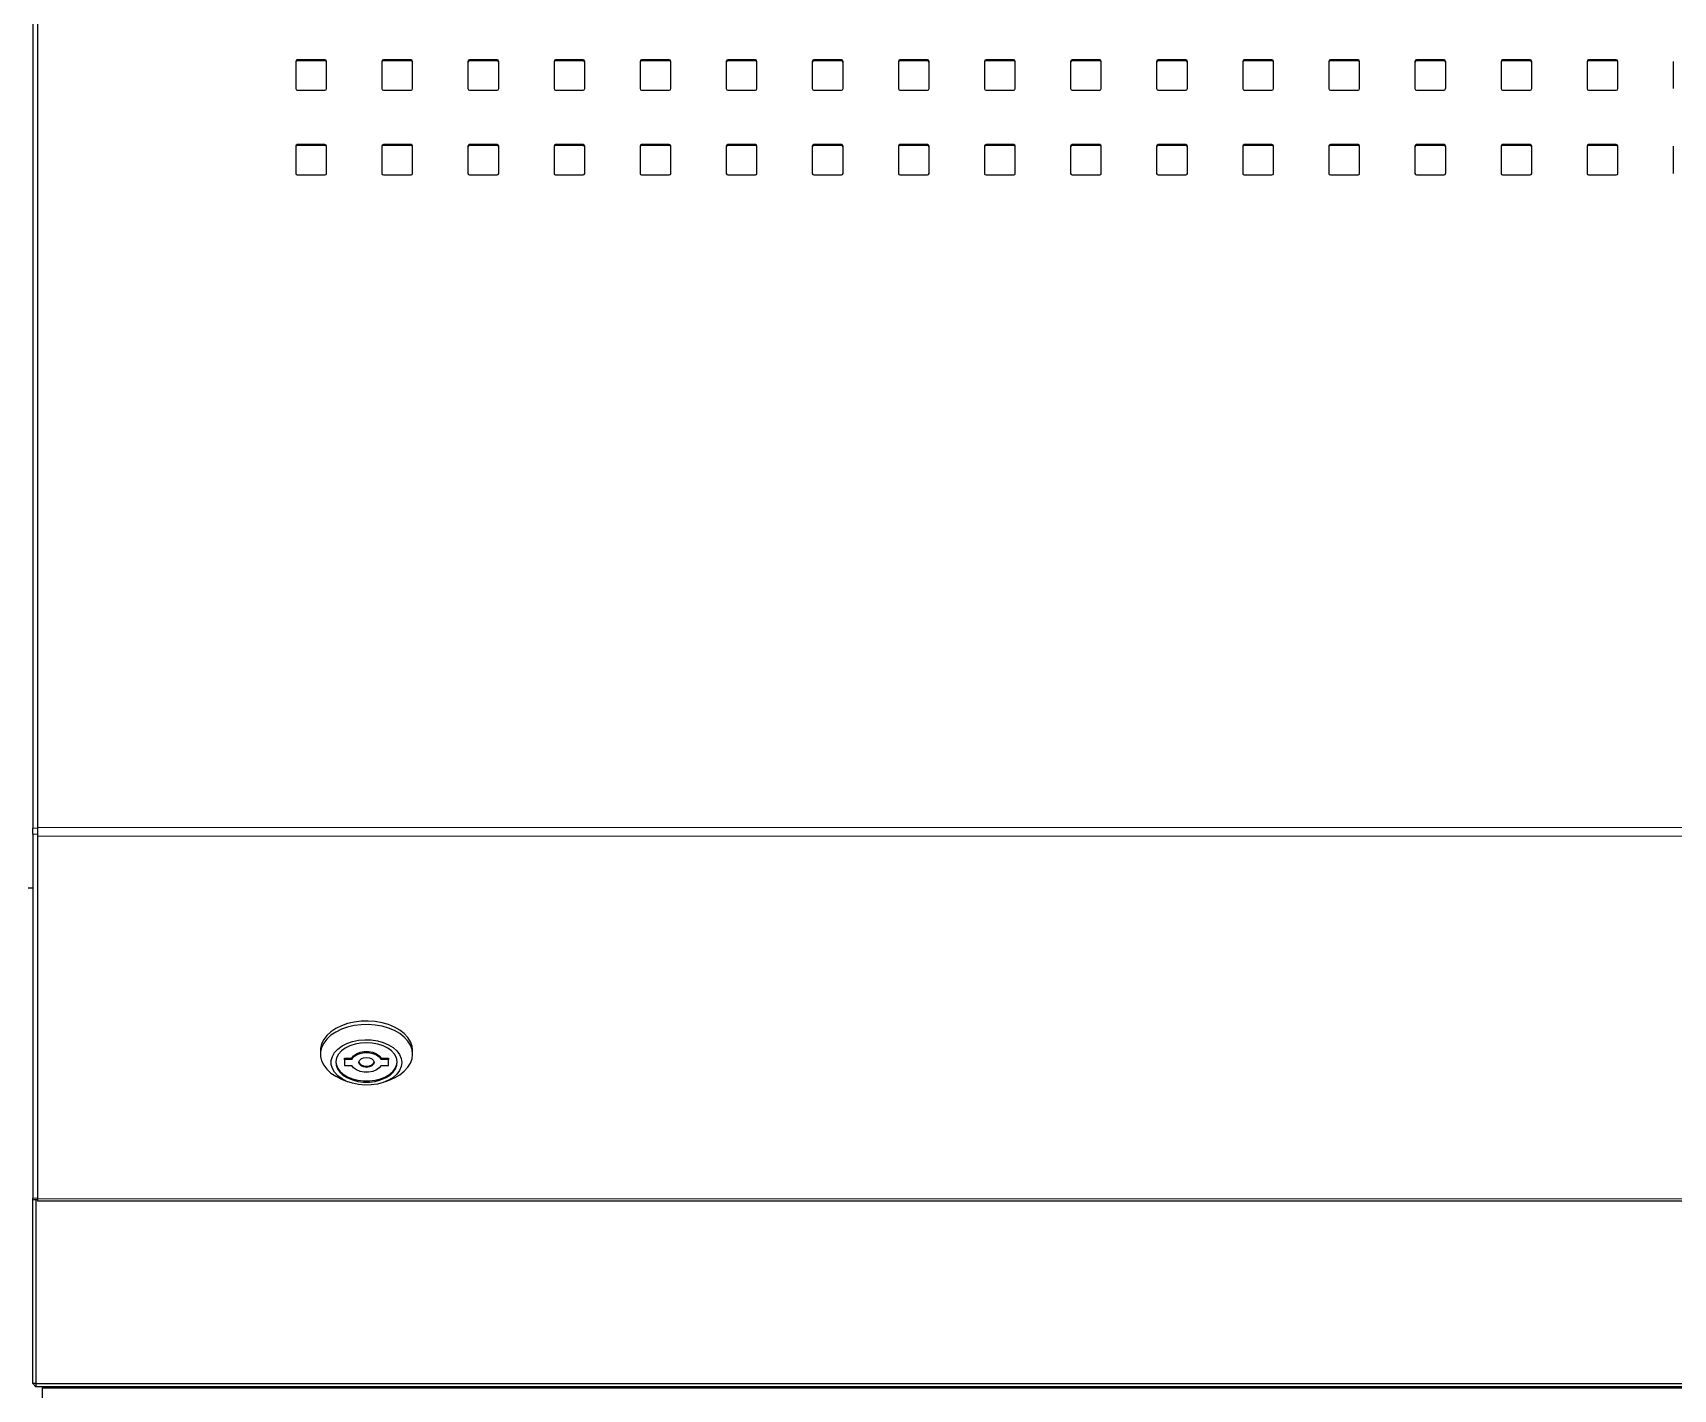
# Model space of a CAD drawing. Header units: millimetres. Extents: x -218071 to -203542, y 15363 to 51382.
# Drawn here: x -217721.4 to -217668, y 50910.3 to 50954.4 of the extents above; entities that cross this region are included whole.
import ezdxf

# ---------------------------------------------------------------- set-up
doc = ezdxf.new("R2010")
doc.units = ezdxf.units.MM
doc.header["$LTSCALE"] = 4
doc.layers.add('TPF-EQUIPEMENT', color=7, linetype='Continuous')

msp = doc.modelspace()

# ---------------------------------------------------------------- linework, layer by layer
at = {"layer": 'TPF-EQUIPEMENT', "color": 7, "linetype": 'Continuous', "lineweight": 25, "transparency": 33554671}
for p, q in [((-217721.356, 50998.153), (-217721.356, 50928.562)), ((-217721.206, 50998.144), (-217721.206, 50928.589)), ((-217712.806, 50953.513), (-217712.806, 50952.627)), ((-217711.856, 50953.563), (-217712.756, 50953.563)), ((-217711.856, 50953.536), (-217712.756, 50953.536)), ((-217711.806, 50952.627), (-217711.806, 50953.513)), ((-217710.006, 50953.513), (-217710.006, 50952.627)), ((-217709.056, 50953.563), (-217709.956, 50953.563)), ((-217709.056, 50953.536), (-217709.956, 50953.536)), ((-217709.006, 50952.627), (-217709.006, 50953.513)), ((-217707.206, 50953.513), (-217707.206, 50952.627)), ((-217706.256, 50953.563), (-217707.156, 50953.563)), ((-217706.256, 50953.536), (-217707.156, 50953.536)), ((-217706.206, 50952.627), (-217706.206, 50953.513)), ((-217704.406, 50953.513), (-217704.406, 50952.627)), ((-217703.456, 50953.563), (-217704.356, 50953.563)), ((-217703.456, 50953.536), (-217704.356, 50953.536)), ((-217703.406, 50952.627), (-217703.406, 50953.513)), ((-217701.606, 50953.513), (-217701.606, 50952.627)), ((-217700.656, 50953.563), (-217701.556, 50953.563)), ((-217700.656, 50953.536), (-217701.556, 50953.536)), ((-217700.606, 50952.627), (-217700.606, 50953.513)), ((-217698.806, 50953.513), (-217698.806, 50952.627)), ((-217697.856, 50953.563), (-217698.756, 50953.563)), ((-217697.856, 50953.536), (-217698.756, 50953.536)), ((-217697.806, 50952.627), (-217697.806, 50953.513)), ((-217696.006, 50953.513), (-217696.006, 50952.627)), ((-217695.056, 50953.563), (-217695.956, 50953.563)), ((-217695.056, 50953.536), (-217695.956, 50953.536)), ((-217695.006, 50952.627), (-217695.006, 50953.513)), ((-217693.206, 50953.513), (-217693.206, 50952.627)), ((-217692.256, 50953.563), (-217693.156, 50953.563)), ((-217692.256, 50953.536), (-217693.156, 50953.536)), ((-217692.206, 50952.627), (-217692.206, 50953.513)), ((-217690.406, 50953.513), (-217690.406, 50952.627)), ((-217689.456, 50953.563), (-217690.356, 50953.563)), ((-217689.456, 50953.536), (-217690.356, 50953.536)), ((-217689.406, 50952.627), (-217689.406, 50953.513)), ((-217687.606, 50953.513), (-217687.606, 50952.627)), ((-217686.656, 50953.563), (-217687.556, 50953.563)), ((-217686.656, 50953.536), (-217687.556, 50953.536)), ((-217686.606, 50952.627), (-217686.606, 50953.513)), ((-217684.806, 50953.513), (-217684.806, 50952.627)), ((-217683.856, 50953.563), (-217684.756, 50953.563)), ((-217683.856, 50953.536), (-217684.756, 50953.536)), ((-217683.806, 50952.627), (-217683.806, 50953.513)), ((-217682.006, 50953.513), (-217682.006, 50952.627)), ((-217681.056, 50953.563), (-217681.956, 50953.563)), ((-217681.056, 50953.536), (-217681.956, 50953.536)), ((-217681.006, 50952.627), (-217681.006, 50953.513)), ((-217679.206, 50953.513), (-217679.206, 50952.627)), ((-217678.256, 50953.563), (-217679.156, 50953.563)), ((-217678.256, 50953.536), (-217679.156, 50953.536)), ((-217678.206, 50952.627), (-217678.206, 50953.513)), ((-217676.406, 50953.513), (-217676.406, 50952.627)), ((-217675.456, 50953.563), (-217676.356, 50953.563)), ((-217675.456, 50953.536), (-217676.356, 50953.536)), ((-217675.406, 50952.627), (-217675.406, 50953.513)), ((-217673.606, 50953.513), (-217673.606, 50952.627)), ((-217672.656, 50953.563), (-217673.556, 50953.563)), ((-217672.656, 50953.536), (-217673.556, 50953.536)), ((-217672.606, 50952.627), (-217672.606, 50953.513)), ((-217670.806, 50953.513), (-217670.806, 50952.627)), ((-217669.856, 50953.563), (-217670.756, 50953.563)), ((-217669.856, 50953.536), (-217670.756, 50953.536)), ((-217669.806, 50952.627), (-217669.806, 50953.513)), ((-217668.006, 50953.513), (-217668.006, 50952.627)), ((-217712.756, 50952.578), (-217711.856, 50952.578)), ((-217709.956, 50952.578), (-217709.056, 50952.578)), ((-217707.156, 50952.578), (-217706.256, 50952.578)), ((-217704.356, 50952.578), (-217703.456, 50952.578)), ((-217701.556, 50952.578), (-217700.656, 50952.578)), ((-217698.756, 50952.578), (-217697.856, 50952.578)), ((-217695.956, 50952.578), (-217695.056, 50952.578)), ((-217693.156, 50952.578), (-217692.256, 50952.578)), ((-217690.356, 50952.578), (-217689.456, 50952.578)), ((-217687.556, 50952.578), (-217686.656, 50952.578)), ((-217684.756, 50952.578), (-217683.856, 50952.578)), ((-217681.956, 50952.578), (-217681.056, 50952.578)), ((-217679.156, 50952.578), (-217678.256, 50952.578)), ((-217676.356, 50952.578), (-217675.456, 50952.578)), ((-217673.556, 50952.578), (-217672.656, 50952.578)), ((-217670.756, 50952.578), (-217669.856, 50952.578)), ((-217712.806, 50950.756), (-217712.806, 50949.87)), ((-217711.856, 50950.805), (-217712.756, 50950.805)), ((-217711.856, 50950.779), (-217712.756, 50950.779)), ((-217711.806, 50949.87), (-217711.806, 50950.756)), ((-217710.006, 50950.756), (-217710.006, 50949.87)), ((-217709.056, 50950.805), (-217709.956, 50950.805)), ((-217709.056, 50950.779), (-217709.956, 50950.779)), ((-217709.006, 50949.87), (-217709.006, 50950.756)), ((-217707.206, 50950.756), (-217707.206, 50949.87)), ((-217706.256, 50950.805), (-217707.156, 50950.805)), ((-217706.256, 50950.779), (-217707.156, 50950.779)), ((-217706.206, 50949.87), (-217706.206, 50950.756)), ((-217704.406, 50950.756), (-217704.406, 50949.87)), ((-217703.456, 50950.805), (-217704.356, 50950.805)), ((-217703.456, 50950.779), (-217704.356, 50950.779)), ((-217703.406, 50949.87), (-217703.406, 50950.756)), ((-217701.606, 50950.756), (-217701.606, 50949.87)), ((-217700.656, 50950.805), (-217701.556, 50950.805)), ((-217700.656, 50950.779), (-217701.556, 50950.779)), ((-217700.606, 50949.87), (-217700.606, 50950.756)), ((-217698.806, 50950.756), (-217698.806, 50949.87)), ((-217697.856, 50950.805), (-217698.756, 50950.805)), ((-217697.856, 50950.779), (-217698.756, 50950.779)), ((-217697.806, 50949.87), (-217697.806, 50950.756)), ((-217696.006, 50950.756), (-217696.006, 50949.87)), ((-217695.056, 50950.805), (-217695.956, 50950.805)), ((-217695.056, 50950.779), (-217695.956, 50950.779)), ((-217695.006, 50949.87), (-217695.006, 50950.756)), ((-217693.206, 50950.756), (-217693.206, 50949.87)), ((-217692.256, 50950.805), (-217693.156, 50950.805)), ((-217692.256, 50950.779), (-217693.156, 50950.779)), ((-217692.206, 50949.87), (-217692.206, 50950.756)), ((-217690.406, 50950.756), (-217690.406, 50949.87)), ((-217689.456, 50950.805), (-217690.356, 50950.805)), ((-217689.456, 50950.779), (-217690.356, 50950.779)), ((-217689.406, 50949.87), (-217689.406, 50950.756)), ((-217687.606, 50950.756), (-217687.606, 50949.87)), ((-217686.656, 50950.805), (-217687.556, 50950.805)), ((-217686.656, 50950.779), (-217687.556, 50950.779)), ((-217686.606, 50949.87), (-217686.606, 50950.756)), ((-217684.806, 50950.756), (-217684.806, 50949.87)), ((-217683.856, 50950.805), (-217684.756, 50950.805)), ((-217683.856, 50950.779), (-217684.756, 50950.779)), ((-217683.806, 50949.87), (-217683.806, 50950.756)), ((-217682.006, 50950.756), (-217682.006, 50949.87)), ((-217681.056, 50950.805), (-217681.956, 50950.805)), ((-217681.056, 50950.779), (-217681.956, 50950.779)), ((-217681.006, 50949.87), (-217681.006, 50950.756)), ((-217679.206, 50950.756), (-217679.206, 50949.87)), ((-217678.256, 50950.805), (-217679.156, 50950.805)), ((-217678.256, 50950.779), (-217679.156, 50950.779)), ((-217678.206, 50949.87), (-217678.206, 50950.756)), ((-217676.406, 50950.756), (-217676.406, 50949.87)), ((-217675.456, 50950.805), (-217676.356, 50950.805)), ((-217675.456, 50950.779), (-217676.356, 50950.779)), ((-217675.406, 50949.87), (-217675.406, 50950.756)), ((-217673.606, 50950.756), (-217673.606, 50949.87)), ((-217672.656, 50950.805), (-217673.556, 50950.805)), ((-217672.656, 50950.779), (-217673.556, 50950.779)), ((-217672.606, 50949.87), (-217672.606, 50950.756)), ((-217670.806, 50950.756), (-217670.806, 50949.87)), ((-217669.856, 50950.805), (-217670.756, 50950.805)), ((-217669.856, 50950.779), (-217670.756, 50950.779)), ((-217669.806, 50949.87), (-217669.806, 50950.756)), ((-217668.006, 50950.756), (-217668.006, 50949.87)), ((-217712.756, 50949.82), (-217711.856, 50949.82)), ((-217709.956, 50949.82), (-217709.056, 50949.82)), ((-217707.156, 50949.82), (-217706.256, 50949.82)), ((-217704.356, 50949.82), (-217703.456, 50949.82)), ((-217701.556, 50949.82), (-217700.656, 50949.82)), ((-217698.756, 50949.82), (-217697.856, 50949.82)), ((-217695.956, 50949.82), (-217695.056, 50949.82)), ((-217693.156, 50949.82), (-217692.256, 50949.82)), ((-217690.356, 50949.82), (-217689.456, 50949.82)), ((-217687.556, 50949.82), (-217686.656, 50949.82)), ((-217684.756, 50949.82), (-217683.856, 50949.82)), ((-217681.956, 50949.82), (-217681.056, 50949.82)), ((-217679.156, 50949.82), (-217678.256, 50949.82)), ((-217676.356, 50949.82), (-217675.456, 50949.82)), ((-217673.556, 50949.82), (-217672.656, 50949.82)), ((-217670.756, 50949.82), (-217669.856, 50949.82)), ((-217721.356, 50928.374), (-217721.356, 50928.562)), ((-217721.356, 50928.374), (-217721.356, 50916.525)), ((-217721.206, 50928.589), (-217721.206, 50928.308)), ((-217721.206, 50928.308), (-217721.206, 50916.505)), ((-217721.506, 50926.622), (-217721.356, 50926.622)), ((-217712.006, 50921.326), (-217712.006, 50921.211)), ((-217711.221, 50921.078), (-217710.983, 50921.078)), ((-217711.221, 50921.04), (-217711.221, 50921.078)), ((-217711.221, 50921.04), (-217711.221, 50920.847)), ((-217710.983, 50921.04), (-217711.221, 50921.04)), ((-217711.221, 50920.847), (-217710.983, 50920.847)), ((-217710.983, 50921.078), (-217710.983, 50921.04)), ((-217710.029, 50921.078), (-217709.791, 50921.078)), ((-217710.029, 50921.04), (-217710.029, 50921.078)), ((-217709.791, 50921.04), (-217710.029, 50921.04)), ((-217710.029, 50920.847), (-217709.791, 50920.847)), ((-217709.791, 50921.078), (-217709.791, 50921.04)), ((-217709.791, 50920.847), (-217709.791, 50921.04)), ((-217709.006, 50921.211), (-217709.006, 50921.326)), ((-217711.322, 50920.402), (-217711.132, 50920.323)), ((-217709.88, 50920.323), (-217709.69, 50920.402)), ((-217721.356, 50916.478), (-217721.356, 50916.525)), ((-217721.356, 50916.478), (-217721.206, 50916.478)), ((-217721.356, 50910.492), (-217721.356, 50916.478)), ((-217721.256, 50916.478), (-217721.256, 50910.492)), ((-217721.206, 50916.505), (-217721.206, 50916.435)), ((-217721.206, 50916.435), (-217527.006, 50916.435)), ((-217721.256, 50910.492), (-217721.356, 50910.492)), ((-217721.356, 50910.492), (-217721.256, 50910.392)), ((-217721.256, 50910.492), (-217527.356, 50910.492)), ((-217721.256, 50910.492), (-217721.256, 50910.392)), ((-217527.356, 50910.392), (-217721.256, 50910.392)), ((-217721.056, 50910.361), (-217527.156, 50910.361)), ((-217721.056, 50910.361), (-217721.056, 50909.813)), ((-217719.356, 50910.361), (-217719.356, 50910.392)), ((-217718.686, 50910.392), (-217718.686, 50910.361)), ((-217718.679, 50910.392), (-217718.679, 50910.361))]:
    msp.add_line(p, q, dxfattribs=at)
at = {"layer": 'TPF-EQUIPEMENT', "color": 8, "linetype": 'Continuous', "lineweight": 18, "transparency": 33554671}
for p, q in [((-217712.756, 50953.536), (-217712.756, 50953.563)), ((-217711.856, 50953.536), (-217711.856, 50953.563)), ((-217709.956, 50953.536), (-217709.956, 50953.563)), ((-217709.056, 50953.536), (-217709.056, 50953.563)), ((-217707.156, 50953.536), (-217707.156, 50953.563)), ((-217706.256, 50953.536), (-217706.256, 50953.563)), ((-217704.356, 50953.536), (-217704.356, 50953.563)), ((-217703.456, 50953.536), (-217703.456, 50953.563)), ((-217701.556, 50953.536), (-217701.556, 50953.563)), ((-217700.656, 50953.536), (-217700.656, 50953.563)), ((-217698.756, 50953.536), (-217698.756, 50953.563)), ((-217697.856, 50953.536), (-217697.856, 50953.563)), ((-217695.956, 50953.536), (-217695.956, 50953.563)), ((-217695.056, 50953.536), (-217695.056, 50953.563)), ((-217693.156, 50953.536), (-217693.156, 50953.563)), ((-217692.256, 50953.536), (-217692.256, 50953.563)), ((-217690.356, 50953.536), (-217690.356, 50953.563)), ((-217689.456, 50953.536), (-217689.456, 50953.563)), ((-217687.556, 50953.536), (-217687.556, 50953.563)), ((-217686.656, 50953.536), (-217686.656, 50953.563)), ((-217684.756, 50953.536), (-217684.756, 50953.563)), ((-217683.856, 50953.536), (-217683.856, 50953.563)), ((-217681.956, 50953.536), (-217681.956, 50953.563)), ((-217681.056, 50953.536), (-217681.056, 50953.563)), ((-217679.156, 50953.536), (-217679.156, 50953.563)), ((-217678.256, 50953.536), (-217678.256, 50953.563)), ((-217676.356, 50953.536), (-217676.356, 50953.563)), ((-217675.456, 50953.536), (-217675.456, 50953.563)), ((-217673.556, 50953.536), (-217673.556, 50953.563)), ((-217672.656, 50953.536), (-217672.656, 50953.563)), ((-217670.756, 50953.536), (-217670.756, 50953.563)), ((-217669.856, 50953.536), (-217669.856, 50953.563)), ((-217712.756, 50950.779), (-217712.756, 50950.805)), ((-217711.856, 50950.779), (-217711.856, 50950.805)), ((-217709.956, 50950.779), (-217709.956, 50950.805)), ((-217709.056, 50950.779), (-217709.056, 50950.805)), ((-217707.156, 50950.779), (-217707.156, 50950.805)), ((-217706.256, 50950.779), (-217706.256, 50950.805)), ((-217704.356, 50950.779), (-217704.356, 50950.805)), ((-217703.456, 50950.779), (-217703.456, 50950.805)), ((-217701.556, 50950.779), (-217701.556, 50950.805)), ((-217700.656, 50950.779), (-217700.656, 50950.805)), ((-217698.756, 50950.779), (-217698.756, 50950.805)), ((-217697.856, 50950.779), (-217697.856, 50950.805)), ((-217695.956, 50950.779), (-217695.956, 50950.805)), ((-217695.056, 50950.779), (-217695.056, 50950.805)), ((-217693.156, 50950.779), (-217693.156, 50950.805)), ((-217692.256, 50950.779), (-217692.256, 50950.805)), ((-217690.356, 50950.779), (-217690.356, 50950.805)), ((-217689.456, 50950.779), (-217689.456, 50950.805)), ((-217687.556, 50950.779), (-217687.556, 50950.805)), ((-217686.656, 50950.779), (-217686.656, 50950.805)), ((-217684.756, 50950.779), (-217684.756, 50950.805)), ((-217683.856, 50950.779), (-217683.856, 50950.805)), ((-217681.956, 50950.779), (-217681.956, 50950.805)), ((-217681.056, 50950.779), (-217681.056, 50950.805)), ((-217679.156, 50950.779), (-217679.156, 50950.805)), ((-217678.256, 50950.779), (-217678.256, 50950.805)), ((-217676.356, 50950.779), (-217676.356, 50950.805)), ((-217675.456, 50950.779), (-217675.456, 50950.805)), ((-217673.556, 50950.779), (-217673.556, 50950.805)), ((-217672.656, 50950.779), (-217672.656, 50950.805)), ((-217670.756, 50950.779), (-217670.756, 50950.805)), ((-217669.856, 50950.779), (-217669.856, 50950.805)), ((-217721.356, 50928.562), (-217721.206, 50928.562)), ((-217721.206, 50928.374), (-217721.356, 50928.374)), ((-217721.206, 50928.589), (-217527.006, 50928.589)), ((-217721.206, 50928.308), (-217527.006, 50928.308)), ((-217721.356, 50916.525), (-217721.206, 50916.525)), ((-217721.206, 50916.505), (-217527.006, 50916.505)), ((-217717.056, 50910.392), (-217717.056, 50910.361))]:
    msp.add_line(p, q, dxfattribs=at)
at = {"layer": 'TPF-EQUIPEMENT', "color": 7, "linetype": 'Continuous', "lineweight": 25, "transparency": 33554671, "flags": 128}
for points in [[(-217709.006, 50921.326), (-217709.024, 50921.473), (-217709.076, 50921.617), (-217709.162, 50921.754), (-217709.279, 50921.881), (-217709.425, 50921.995), (-217709.597, 50922.093), (-217709.789, 50922.173), (-217709.999, 50922.234), (-217710.22, 50922.273), (-217710.449, 50922.29), (-217710.678, 50922.284), (-217710.903, 50922.256), (-217711.12, 50922.206), (-217711.321, 50922.136), (-217711.504, 50922.046), (-217711.663, 50921.94), (-217711.795, 50921.819), (-217711.897, 50921.687), (-217711.967, 50921.546), (-217712.002, 50921.4), (-217712.006, 50921.326)], [(-217709.006, 50921.211), (-217709.024, 50921.359), (-217709.076, 50921.502), (-217709.162, 50921.639), (-217709.279, 50921.766), (-217709.425, 50921.88), (-217709.597, 50921.978), (-217709.789, 50922.058), (-217709.999, 50922.119), (-217710.22, 50922.158), (-217710.449, 50922.175), (-217710.678, 50922.169), (-217710.903, 50922.141), (-217711.12, 50922.091), (-217711.321, 50922.021), (-217711.504, 50921.931), (-217711.663, 50921.825), (-217711.795, 50921.704), (-217711.897, 50921.572), (-217711.967, 50921.431), (-217712.002, 50921.285), (-217712.002, 50921.138), (-217711.967, 50920.992), (-217711.897, 50920.851), (-217711.795, 50920.719), (-217711.663, 50920.598), (-217711.504, 50920.492), (-217711.322, 50920.402)], [(-217709.356, 50920.943), (-217709.374, 50920.811), (-217709.429, 50920.684), (-217709.519, 50920.564), (-217709.64, 50920.457), (-217709.789, 50920.365), (-217709.961, 50920.292), (-217710.151, 50920.24), (-217710.352, 50920.211), (-217710.558, 50920.205), (-217710.762, 50920.223), (-217710.958, 50920.264), (-217711.14, 50920.326), (-217711.301, 50920.409), (-217711.436, 50920.509), (-217711.542, 50920.623), (-217711.615, 50920.747), (-217711.651, 50920.877), (-217711.651, 50921.01), (-217711.615, 50921.14), (-217711.542, 50921.264), (-217711.436, 50921.378), (-217711.301, 50921.478), (-217711.14, 50921.56), (-217710.958, 50921.623), (-217710.762, 50921.664), (-217710.558, 50921.682), (-217710.352, 50921.676), (-217710.151, 50921.646), (-217709.961, 50921.594), (-217709.789, 50921.521), (-217709.64, 50921.43), (-217709.519, 50921.322), (-217709.429, 50921.203), (-217709.374, 50921.075), (-217709.356, 50920.943)], [(-217710.506, 50921.586), (-217710.695, 50921.574), (-217710.878, 50921.54), (-217711.047, 50921.484), (-217711.196, 50921.408), (-217711.321, 50921.316), (-217711.416, 50921.21), (-217711.478, 50921.095), (-217711.505, 50920.974), (-217711.496, 50920.852), (-217711.451, 50920.733), (-217711.372, 50920.622), (-217711.262, 50920.522), (-217711.124, 50920.438), (-217710.964, 50920.372), (-217710.788, 50920.327), (-217710.601, 50920.303), (-217710.411, 50920.303), (-217710.224, 50920.327), (-217710.048, 50920.372), (-217709.888, 50920.438), (-217709.75, 50920.522), (-217709.64, 50920.622), (-217709.561, 50920.733), (-217709.516, 50920.852), (-217709.507, 50920.974), (-217709.534, 50921.095), (-217709.596, 50921.21), (-217709.691, 50921.316), (-217709.816, 50921.408), (-217709.965, 50921.484), (-217710.134, 50921.54), (-217710.317, 50921.574), (-217710.506, 50921.586)], [(-217711.506, 50920.962), (-217711.496, 50920.89), (-217711.451, 50920.771), (-217711.372, 50920.66), (-217711.262, 50920.561), (-217711.124, 50920.476), (-217710.964, 50920.41), (-217710.788, 50920.365), (-217710.601, 50920.342), (-217710.411, 50920.342), (-217710.224, 50920.365), (-217710.048, 50920.41), (-217709.888, 50920.476), (-217709.75, 50920.561), (-217709.64, 50920.66), (-217709.561, 50920.771), (-217709.516, 50920.89), (-217709.506, 50920.962)], [(-217710.983, 50921.078), (-217710.923, 50921.159), (-217710.829, 50921.227), (-217710.711, 50921.275), (-217710.576, 50921.3), (-217710.436, 50921.3), (-217710.301, 50921.275), (-217710.183, 50921.227), (-217710.089, 50921.159), (-217710.029, 50921.078)], [(-217710.983, 50921.04), (-217710.923, 50921.121), (-217710.829, 50921.188), (-217710.711, 50921.236), (-217710.576, 50921.261), (-217710.436, 50921.261), (-217710.301, 50921.236), (-217710.183, 50921.188), (-217710.089, 50921.121), (-217710.029, 50921.04)], [(-217710.029, 50920.847), (-217710.089, 50920.766), (-217710.183, 50920.698), (-217710.301, 50920.65), (-217710.436, 50920.625), (-217710.576, 50920.625), (-217710.711, 50920.65), (-217710.829, 50920.698), (-217710.923, 50920.766), (-217710.983, 50920.847)], [(-217710.256, 50920.943), (-217710.275, 50920.882), (-217710.329, 50920.83), (-217710.41, 50920.795), (-217710.506, 50920.783), (-217710.602, 50920.795), (-217710.683, 50920.83), (-217710.737, 50920.882), (-217710.756, 50920.943), (-217710.737, 50921.005), (-217710.683, 50921.057), (-217710.602, 50921.092), (-217710.506, 50921.104), (-217710.41, 50921.092), (-217710.329, 50921.057), (-217710.275, 50921.005), (-217710.256, 50920.943)], [(-217710.754, 50920.962), (-217710.737, 50920.92), (-217710.683, 50920.868), (-217710.602, 50920.833), (-217710.506, 50920.821), (-217710.41, 50920.833), (-217710.329, 50920.868), (-217710.275, 50920.92), (-217710.258, 50920.962)], [(-217709.69, 50920.402), (-217709.597, 50920.445), (-217709.425, 50920.543), (-217709.279, 50920.657), (-217709.162, 50920.784), (-217709.076, 50920.92), (-217709.024, 50921.064), (-217709.006, 50921.211)]]:
    msp.add_lwpolyline(points, dxfattribs=at)
at = {"layer": 'TPF-EQUIPEMENT', "color": 7, "linetype": 'Continuous', "lineweight": 25, "transparency": 33554671}
for centre, start, end in [((-217712.756, 50953.513), 89.5648, 179.5581), ((-217712.756, 50953.487), 89.5648, 179.5581), ((-217711.856, 50953.513), 0.4419, 90.4352), ((-217711.856, 50953.487), 0.4419, 90.4352), ((-217709.956, 50953.513), 89.5648, 179.5581), ((-217709.956, 50953.487), 89.5648, 179.5581), ((-217709.056, 50953.513), 0.4419, 90.4352), ((-217709.056, 50953.487), 0.4419, 90.4352), ((-217707.156, 50953.513), 89.5648, 179.5581), ((-217707.156, 50953.487), 89.5648, 179.5581), ((-217706.256, 50953.513), 0.4419, 90.4352), ((-217706.256, 50953.487), 0.4419, 90.4352), ((-217704.356, 50953.513), 89.5648, 179.5581), ((-217704.356, 50953.487), 89.5648, 179.5581), ((-217703.456, 50953.513), 0.4419, 90.4352), ((-217703.456, 50953.487), 0.4419, 90.4352), ((-217701.556, 50953.513), 89.5648, 179.5581), ((-217701.556, 50953.487), 89.5648, 179.5581), ((-217700.656, 50953.513), 0.4419, 90.4352), ((-217700.656, 50953.487), 0.4419, 90.4352), ((-217698.756, 50953.513), 89.5648, 179.5581), ((-217698.756, 50953.487), 89.5648, 179.5581), ((-217697.856, 50953.513), 0.4419, 90.4352), ((-217697.856, 50953.487), 0.4419, 90.4352), ((-217695.956, 50953.513), 89.5648, 179.5581), ((-217695.956, 50953.487), 89.5648, 179.5581), ((-217695.056, 50953.513), 0.4419, 90.4352), ((-217695.056, 50953.487), 0.4419, 90.4352), ((-217693.156, 50953.513), 89.5648, 179.5581), ((-217693.156, 50953.487), 89.5648, 179.5581), ((-217692.256, 50953.513), 0.4419, 90.4352), ((-217692.256, 50953.487), 0.4419, 90.4352), ((-217690.356, 50953.513), 89.5648, 179.5581), ((-217690.356, 50953.487), 89.5648, 179.5581), ((-217689.456, 50953.513), 0.4419, 90.4352), ((-217689.456, 50953.487), 0.4419, 90.4352), ((-217687.556, 50953.513), 89.5648, 179.5581), ((-217687.556, 50953.487), 89.5648, 179.5581), ((-217686.656, 50953.513), 0.4419, 90.4352), ((-217686.656, 50953.487), 0.4419, 90.4352), ((-217684.756, 50953.513), 89.5648, 179.5581), ((-217684.756, 50953.487), 89.5648, 179.5581), ((-217683.856, 50953.513), 0.4419, 90.4352), ((-217683.856, 50953.487), 0.4419, 90.4352), ((-217681.956, 50953.513), 89.5648, 179.5581), ((-217681.956, 50953.487), 89.5648, 179.5581), ((-217681.056, 50953.513), 0.4419, 90.4352), ((-217681.056, 50953.487), 0.4419, 90.4352), ((-217679.156, 50953.513), 89.5648, 179.5581), ((-217679.156, 50953.487), 89.5648, 179.5581), ((-217678.256, 50953.513), 0.4419, 90.4352), ((-217678.256, 50953.487), 0.4419, 90.4352), ((-217676.356, 50953.513), 89.5648, 179.5581), ((-217676.356, 50953.487), 89.5648, 179.5581), ((-217675.456, 50953.513), 0.4419, 90.4352), ((-217675.456, 50953.487), 0.4419, 90.4352), ((-217673.556, 50953.513), 89.5648, 179.5581), ((-217673.556, 50953.487), 89.5648, 179.5581), ((-217672.656, 50953.513), 0.4419, 90.4352), ((-217672.656, 50953.487), 0.4419, 90.4352), ((-217670.756, 50953.513), 89.5648, 179.5581), ((-217670.756, 50953.487), 89.5648, 179.5581), ((-217669.856, 50953.513), 0.4419, 90.4352), ((-217669.856, 50953.487), 0.4419, 90.4352), ((-217712.756, 50952.627), 180.4419, 270.4352), ((-217711.856, 50952.627), 269.5648, 359.5581), ((-217709.956, 50952.627), 180.4419, 270.4352), ((-217709.056, 50952.627), 269.5648, 359.5581), ((-217707.156, 50952.627), 180.4419, 270.4352), ((-217706.256, 50952.627), 269.5648, 359.5581), ((-217704.356, 50952.627), 180.4419, 270.4352), ((-217703.456, 50952.627), 269.5648, 359.5581), ((-217701.556, 50952.627), 180.4419, 270.4352), ((-217700.656, 50952.627), 269.5648, 359.5581), ((-217698.756, 50952.627), 180.4419, 270.4352), ((-217697.856, 50952.627), 269.5648, 359.5581), ((-217695.956, 50952.627), 180.4419, 270.4352), ((-217695.056, 50952.627), 269.5648, 359.5581), ((-217693.156, 50952.627), 180.4419, 270.4352), ((-217692.256, 50952.627), 269.5648, 359.5581), ((-217690.356, 50952.627), 180.4419, 270.4352), ((-217689.456, 50952.627), 269.5648, 359.5581), ((-217687.556, 50952.627), 180.4419, 270.4352), ((-217686.656, 50952.627), 269.5648, 359.5581), ((-217684.756, 50952.627), 180.4419, 270.4352), ((-217683.856, 50952.627), 269.5648, 359.5581), ((-217681.956, 50952.627), 180.4419, 270.4352), ((-217681.056, 50952.627), 269.5648, 359.5581), ((-217679.156, 50952.627), 180.4419, 270.4352), ((-217678.256, 50952.627), 269.5648, 359.5581), ((-217676.356, 50952.627), 180.4419, 270.4352), ((-217675.456, 50952.627), 269.5648, 359.5581), ((-217673.556, 50952.627), 180.4419, 270.4352), ((-217672.656, 50952.627), 269.5648, 359.5581), ((-217670.756, 50952.627), 180.4419, 270.4352), ((-217669.856, 50952.627), 269.5648, 359.5581), ((-217712.756, 50950.755), 89.5648, 179.5581), ((-217712.756, 50950.729), 89.5648, 179.5581), ((-217711.856, 50950.755), 0.4419, 90.4352), ((-217711.856, 50950.729), 0.4419, 90.4352), ((-217709.956, 50950.755), 89.5648, 179.5581), ((-217709.956, 50950.729), 89.5648, 179.5581), ((-217709.056, 50950.755), 0.4419, 90.4352), ((-217709.056, 50950.729), 0.4419, 90.4352), ((-217707.156, 50950.755), 89.5648, 179.5581), ((-217707.156, 50950.729), 89.5648, 179.5581), ((-217706.256, 50950.755), 0.4419, 90.4352), ((-217706.256, 50950.729), 0.4419, 90.4352), ((-217704.356, 50950.755), 89.5648, 179.5581), ((-217704.356, 50950.729), 89.5648, 179.5581), ((-217703.456, 50950.755), 0.4419, 90.4352), ((-217703.456, 50950.729), 0.4419, 90.4352), ((-217701.556, 50950.755), 89.5648, 179.5581), ((-217701.556, 50950.729), 89.5648, 179.5581), ((-217700.656, 50950.755), 0.4419, 90.4352), ((-217700.656, 50950.729), 0.4419, 90.4352), ((-217698.756, 50950.755), 89.5648, 179.5581), ((-217698.756, 50950.729), 89.5648, 179.5581), ((-217697.856, 50950.755), 0.4419, 90.4352), ((-217697.856, 50950.729), 0.4419, 90.4352), ((-217695.956, 50950.755), 89.5648, 179.5581), ((-217695.956, 50950.729), 89.5648, 179.5581), ((-217695.056, 50950.755), 0.4419, 90.4352), ((-217695.056, 50950.729), 0.4419, 90.4352), ((-217693.156, 50950.755), 89.5648, 179.5581), ((-217693.156, 50950.729), 89.5648, 179.5581), ((-217692.256, 50950.755), 0.4419, 90.4352), ((-217692.256, 50950.729), 0.4419, 90.4352), ((-217690.356, 50950.755), 89.5648, 179.5581), ((-217690.356, 50950.729), 89.5648, 179.5581), ((-217689.456, 50950.755), 0.4419, 90.4352), ((-217689.456, 50950.729), 0.4419, 90.4352), ((-217687.556, 50950.755), 89.5648, 179.5581), ((-217687.556, 50950.729), 89.5648, 179.5581), ((-217686.656, 50950.755), 0.4419, 90.4352), ((-217686.656, 50950.729), 0.4419, 90.4352), ((-217684.756, 50950.755), 89.5648, 179.5581), ((-217684.756, 50950.729), 89.5648, 179.5581), ((-217683.856, 50950.755), 0.4419, 90.4352), ((-217683.856, 50950.729), 0.4419, 90.4352), ((-217681.956, 50950.755), 89.5648, 179.5581), ((-217681.956, 50950.729), 89.5648, 179.5581), ((-217681.056, 50950.755), 0.4419, 90.4352), ((-217681.056, 50950.729), 0.4419, 90.4352), ((-217679.156, 50950.755), 89.5648, 179.5581), ((-217679.156, 50950.729), 89.5648, 179.5581), ((-217678.256, 50950.755), 0.4419, 90.4352), ((-217678.256, 50950.729), 0.4419, 90.4352), ((-217676.356, 50950.755), 89.5648, 179.5581), ((-217676.356, 50950.729), 89.5648, 179.5581), ((-217675.456, 50950.755), 0.4419, 90.4352), ((-217675.456, 50950.729), 0.4419, 90.4352), ((-217673.556, 50950.755), 89.5648, 179.5581), ((-217673.556, 50950.729), 89.5648, 179.5581), ((-217672.656, 50950.755), 0.4419, 90.4352), ((-217672.656, 50950.729), 0.4419, 90.4352), ((-217670.756, 50950.755), 89.5648, 179.5581), ((-217670.756, 50950.729), 89.5648, 179.5581), ((-217669.856, 50950.755), 0.4419, 90.4352), ((-217669.856, 50950.729), 0.4419, 90.4352), ((-217712.756, 50949.87), 180.4419, 270.4352), ((-217711.856, 50949.87), 269.5648, 359.5581), ((-217709.956, 50949.87), 180.4419, 270.4352), ((-217709.056, 50949.87), 269.5648, 359.5581), ((-217707.156, 50949.87), 180.4419, 270.4352), ((-217706.256, 50949.87), 269.5648, 359.5581), ((-217704.356, 50949.87), 180.4419, 270.4352), ((-217703.456, 50949.87), 269.5648, 359.5581), ((-217701.556, 50949.87), 180.4419, 270.4352), ((-217700.656, 50949.87), 269.5648, 359.5581), ((-217698.756, 50949.87), 180.4419, 270.4352), ((-217697.856, 50949.87), 269.5648, 359.5581), ((-217695.956, 50949.87), 180.4419, 270.4352), ((-217695.056, 50949.87), 269.5648, 359.5581), ((-217693.156, 50949.87), 180.4419, 270.4352), ((-217692.256, 50949.87), 269.5648, 359.5581), ((-217690.356, 50949.87), 180.4419, 270.4352), ((-217689.456, 50949.87), 269.5648, 359.5581), ((-217687.556, 50949.87), 180.4419, 270.4352), ((-217686.656, 50949.87), 269.5648, 359.5581), ((-217684.756, 50949.87), 180.4419, 270.4352), ((-217683.856, 50949.87), 269.5648, 359.5581), ((-217681.956, 50949.87), 180.4419, 270.4352), ((-217681.056, 50949.87), 269.5648, 359.5581), ((-217679.156, 50949.87), 180.4419, 270.4352), ((-217678.256, 50949.87), 269.5648, 359.5581), ((-217676.356, 50949.87), 180.4419, 270.4352), ((-217675.456, 50949.87), 269.5648, 359.5581), ((-217673.556, 50949.87), 180.4419, 270.4352), ((-217672.656, 50949.87), 269.5648, 359.5581), ((-217670.756, 50949.87), 180.4419, 270.4352), ((-217669.856, 50949.87), 269.5648, 359.5581)]:
    msp.add_arc(centre, 0.0496, start, end, dxfattribs=at)

doc.saveas('drawing.dxf')
